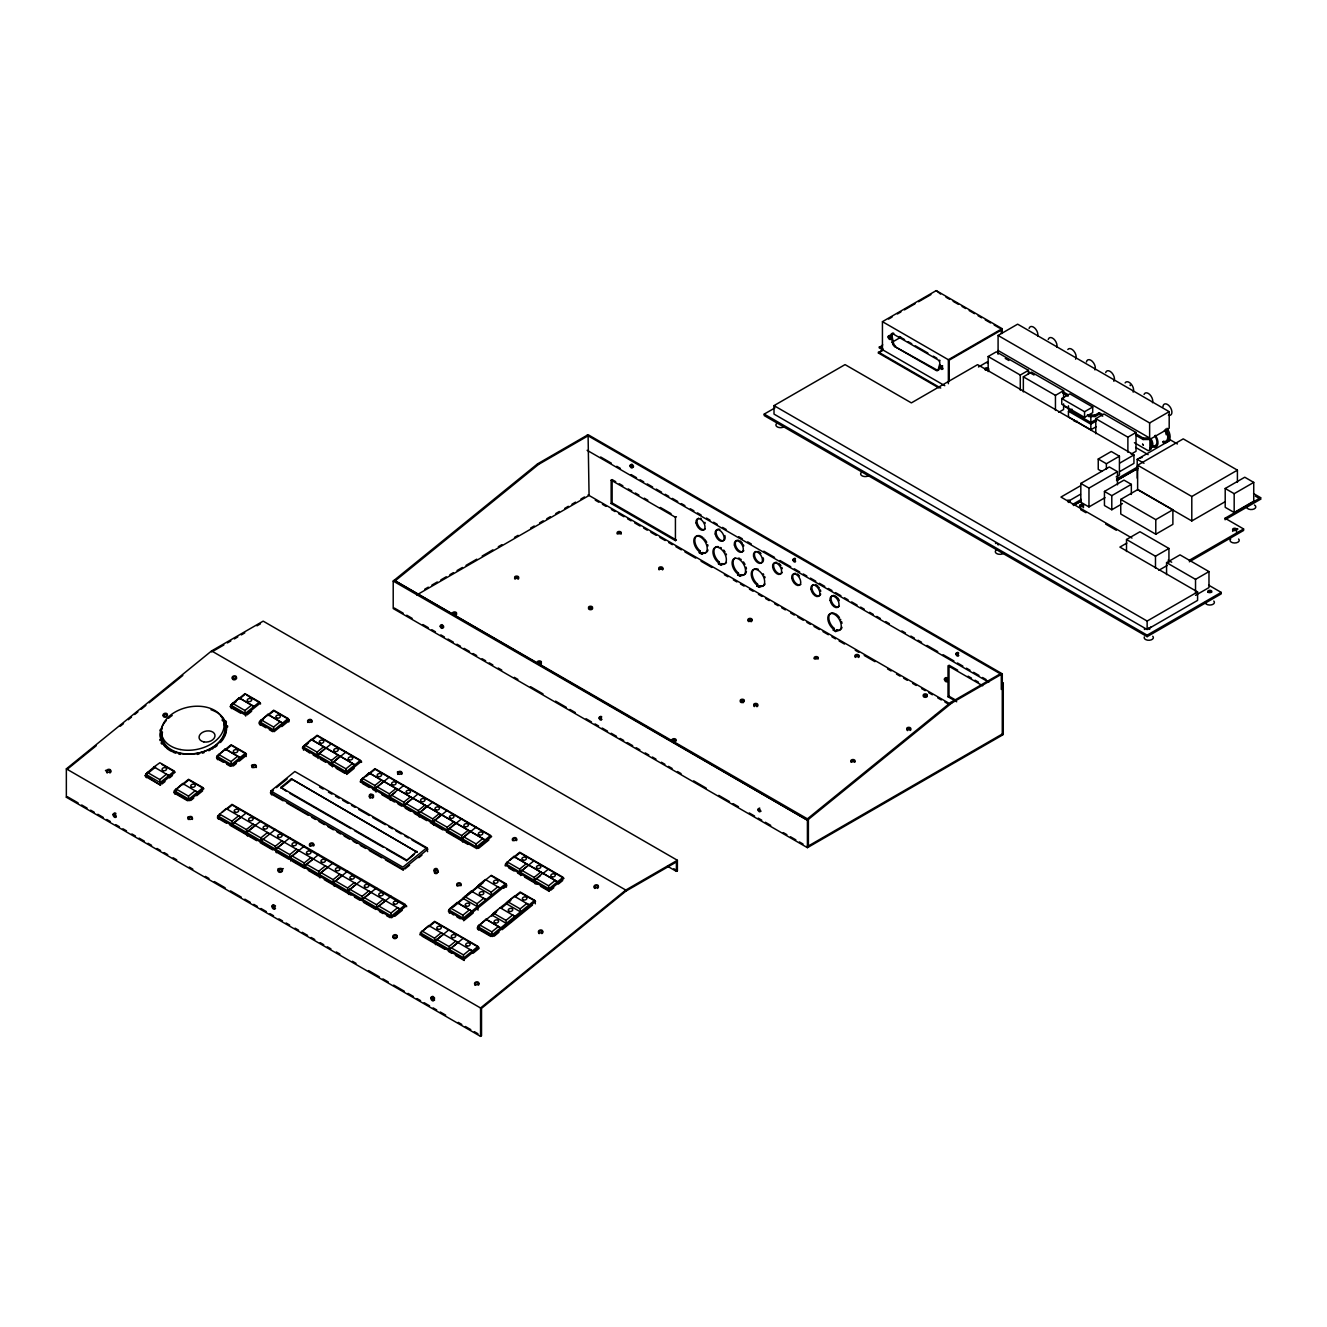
<?xml version="1.0" encoding="UTF-8"?>
<svg xmlns="http://www.w3.org/2000/svg" width="1327" height="1327" viewBox="0 0 1327 1327"><rect width="100%" height="100%" fill="white"/><g stroke="black" fill="none" stroke-linecap="round" stroke-linejoin="round"><path stroke-width="1.5" d="M938.139 369.851L939.765 363.83A2.886 1.659 60 0 0 937.807 359.733L892.988 333.873A2.886 1.659 60 0 0 891.031 335.698L892.656 343.593A2.886 1.659 60 0 0 894.63 346.48L936.182 370.465A2.886 1.659 60 0 0 938.139 369.851L938.952 369.387M939.367 367.878L940.179 364.875M153.998 766.94L159.87 762.743L174.335 771.087L160.169 782.598L159.821 779.596L166.505 774.155L168.778 775.598L153.998 766.94L145.705 774.238L146.385 777.688M239.109 697.836L253.888 706.495L239.109 697.836L230.815 705.135L231.495 708.585M188.849 799.153L174.384 790.792L188.55 779.297L203.014 787.641L188.849 799.153L188.5 796.15L195.185 790.726L197.441 792.169L182.678 783.494L174.384 790.792L175.064 794.259M225.242 748.942L240.005 757.617L225.242 748.942L216.931 756.241L217.611 759.707M267.789 714.39L282.551 723.066L267.789 714.39L259.495 721.689L260.158 725.156M218.474 819.323L217.81 815.873L226.104 808.574L399.941 909.078L397.685 907.635L391.001 913.059L391.332 916.061L405.515 904.55L231.976 804.361L222.107 812.373M232.258 824.216L240.867 817.233L238.611 815.79L231.926 821.214L232.258 824.216L246.44 812.721M318.049 758.563L317.369 755.113L325.679 747.814L311.215 739.471L302.921 746.769L303.584 750.219M260.905 821.065L248.331 830.702L246.722 832.576L247.403 836.027M248.331 830.702L260.838 837.918L261.187 840.92L275.352 829.408M311.215 739.471L354.906 764.833L340.143 756.158L331.833 763.473L332.513 766.923M289.817 837.768L275.651 849.263L275.303 846.261L281.988 840.837L284.26 842.28L275.651 849.263L276.331 852.714M304.281 846.112L290.115 857.624L289.767 854.621L296.452 849.18L298.724 850.624L290.115 857.624L290.779 861.074M360.762 780.16L374.927 768.665L490.625 835.446L476.443 846.958L360.762 780.16L369.055 772.861L383.818 781.52L375.226 788.52L375.889 791.97M304.563 865.967L313.172 858.984L310.916 857.541L304.231 862.965L304.563 865.967L318.745 854.455M333.21 862.815L319.027 874.311L318.696 871.308L325.38 865.884L327.636 867.327L319.027 874.311L319.707 877.761M391.299 794.989L403.79 802.205L404.138 805.207L412.747 798.224L397.984 789.565L389.674 796.863L390.354 800.314M347.657 871.159L333.492 882.671L333.143 879.668L339.845 874.228L342.101 875.671L333.492 882.671L334.172 886.121M362.122 879.502L347.956 891.014L347.608 888.012L354.309 882.588L356.565 884.031L347.956 891.014L348.636 894.464M433.747 825.361L433.066 821.911L441.36 814.612L426.912 806.252L418.602 813.567L419.282 817.017M362.42 899.358L371.029 892.374L368.757 890.931L362.072 896.355L362.42 899.358L376.586 887.863M376.536 904.715L383.221 899.275L385.477 900.718L376.885 907.718L376.536 904.715L364.029 897.483M434.675 820.036L447.182 827.252L447.531 830.254L455.825 822.956L470.289 831.299L461.978 838.614L462.659 842.064M420.427 932.848L428.721 925.549L472.412 950.912L470.156 949.468L463.455 954.893L463.803 957.895L477.985 946.4L434.592 921.353L420.427 932.848L463.803 957.895M457.069 902.542L471.831 911.201L457.069 902.542L448.758 909.841L449.438 913.291M477.405 906.689L477.057 903.687L483.741 898.246L486.014 899.689L471.234 891.031L462.941 898.329L477.405 906.689L478.068 910.14M478.715 884.96L477.106 886.834L491.571 895.178L491.222 892.175L478.715 884.96L485.417 879.519L500.179 888.194L497.924 886.751L491.222 892.175M449.057 929.696L434.891 941.208L434.543 938.206L441.227 932.765L443.483 934.208L434.891 941.208L435.555 944.658M520.665 875.555L520.002 872.104L528.594 865.104L513.831 856.446L505.537 863.744L548.914 888.791L563.079 877.296L519.703 852.249L509.833 860.261M436.5 939.334L449.007 946.549L449.339 949.551L463.521 938.04M485.997 919.229L500.76 927.905L485.997 919.229L477.687 926.545L478.367 929.995M493.478 913.158L491.853 915.033L506.317 923.376L505.985 920.374L493.478 913.158L500.163 907.734L514.926 916.393L512.67 914.95L505.985 920.374M507.644 901.647L506.035 903.521L520.499 911.881L520.151 908.879L507.644 901.647L514.329 896.223L529.091 904.881L526.836 903.438L520.151 908.879M513.831 856.446L557.522 881.808L542.76 873.149L534.449 880.448L535.129 883.898M676.405 871.375L676.405 861.969L625.896 891.13L481.519 1008.354L481.519 1035.823L480.556 1036.387L66.35 797.245L66.35 768.864L211.59 650.927L263.177 621.136L677.384 860.278L677.384 870.811L676.405 871.375L667.448 866.199M67.329 769.212L96.207 745.774M120.259 726.234L123.477 723.63M128.288 719.732L131.489 717.111M134.691 714.507L137.908 711.902M141.11 709.298L145.92 705.4M149.138 702.796L182.827 675.443M151.444 769.577L145.705 774.238L160.169 782.598M237.981 699.312L230.815 705.135L245.279 713.495L259.445 701.983L244.981 693.639L239.424 698.151M145.224 775.432L160.584 785.186L145.423 776.428L145.224 775.432L155.624 767.006M240.635 713.163L230.533 707.324L230.334 706.329L236.289 701.519M239.258 699.097L245.196 694.27M1002.283 683.239L1003.262 682.675L1003.262 734.594L807.413 847.671L393.207 608.546L393.207 581.06L537.584 463.853L588.093 434.692L1002.283 673.817L1002.283 735.158M416.711 594.977L589.072 495.469L588.093 435.82L538.563 464.417L395.164 580.844L807.413 820.202L807.413 847.671M245.279 713.495L244.931 710.492L251.616 705.052M160.385 784.191L175.23 772.132L161.761 764.352M245.694 716.082L245.495 715.087L260.341 703.028L246.872 695.248M162.06 783.975L165.029 781.57M169.491 777.954L172.46 775.532M247.17 714.871L251.632 711.255M187.571 800.762L174.102 792.982L176.873 789.582M182.827 784.755L188.766 779.944L203.91 788.686L189.064 800.745L173.903 792.003M223.4 762.328L216.666 758.43L219.436 755.03M225.374 750.203L231.313 745.392L246.474 754.134L231.611 766.193L216.467 757.452M263.476 719.267L259.014 722.9L274.175 731.641L289.021 719.582L273.876 710.841L267.921 715.651M231.396 764.601L216.931 756.241L231.114 744.746L245.561 753.089L231.396 764.601L231.047 761.598L237.749 756.174M273.959 730.049L259.495 721.689L273.661 710.194L288.125 718.537L273.959 730.049L273.611 727.047L280.296 721.623M190.74 800.529L193.709 798.124M196.678 795.702L202.616 790.892M233.303 765.978L236.272 763.572M239.242 761.151L245.18 756.34M281.788 726.599L289.22 720.578L289.021 719.582M226.419 823.188L217.528 818.062L220.299 814.662M227.73 808.624L232.175 805.008L406.725 906.656M309.689 753.023L302.44 747.964L308.378 743.137M312.84 739.521L315.809 737.115M331.551 743.618L317.369 755.113L317.037 752.11L323.722 746.686M271.653 794.906L270.89 790.975L294.843 771.518L426.83 847.721L427.593 851.652M283.132 800.811L270.575 793.563L273.412 790.096M276.464 787.624L287.113 778.966M286.383 791.34L280.86 787.409L291.393 778.849L417.026 852.116L291.393 778.849M281.009 788.238L291.558 779.679M253.905 826.738L246.722 832.576L246.391 829.574L253.075 824.133L255.331 825.576M339.015 757.634L331.833 763.473L331.485 760.471L338.186 755.03L340.442 756.473L346.015 751.961M260.838 837.918L267.54 832.493L269.796 833.937M346.297 771.816L302.921 746.769L317.087 735.258L360.463 760.305L346.297 771.816L345.949 768.814L352.65 763.39M261.187 840.92L264.056 838.581M354.143 768.383L346.712 774.404L346.513 773.409L361.375 761.35L317.286 735.904M360.397 782.3L363.183 778.899M366.152 776.494L375.06 769.262L491.637 836.557L476.791 848.616L360.198 781.304M389.392 777.008L375.226 788.52L374.877 785.518L381.562 780.077M395.413 792.202L389.674 796.863L389.342 793.861L396.027 788.437L398.282 789.88L403.856 785.352M403.79 802.205L410.491 796.781M404.138 805.207L418.32 793.712M432.768 802.055L418.602 813.567L418.254 810.565L424.955 805.124L426.912 806.252M447.232 810.399L433.066 821.911L432.718 818.908L439.403 813.484M414.007 854.555L406.477 860.676L416.86 851.287M447.182 827.252L453.867 821.828L455.825 822.956M447.531 830.254L461.696 818.759M426.83 847.721L402.877 867.161L270.89 790.975M385.427 859.863L403.375 870.23L403.176 869.235L427.924 849.131L411.934 839.974M404.917 868.969L409.562 865.204M418.834 857.673L421.936 855.152M476.161 827.103L461.978 838.614L461.647 835.612L468.331 830.171M379.738 905.379L391.05 896.206M476.443 846.958L476.111 843.955L482.796 838.531L485.052 839.974L369.055 772.861M406.526 905.661L391.681 917.72L217.329 817.067M394.849 916.31L402.263 910.272M478.466 848.417L488.867 839.974M428.87 926.81L434.808 921.983L478.881 947.428L464.035 959.487L464.218 960.483L455.41 955.39M453.088 907.137L483.492 882.455M505.255 865.934L508.025 862.533M513.964 857.706L519.919 852.879L563.992 878.341L549.129 890.384L549.328 891.379L540.52 886.287M463.223 918.184L448.758 909.841L491.289 875.322L505.736 883.666L463.223 918.184L462.891 915.182L469.576 909.758M534.167 860.593L520.002 872.104L519.653 869.102L526.338 863.661M463.637 920.772L473.241 912.976M503.63 888.31L506.831 885.706M449.007 946.549L455.692 941.125L457.948 942.568M540.189 875.787L534.449 880.448L534.117 877.446L540.802 872.021L543.058 873.465L548.632 868.936M449.339 949.551L456.521 943.729M497.592 910.372L477.687 926.545L492.151 934.888L534.665 900.369L520.201 892.009L500.163 907.734M490.874 936.497L477.405 928.734L480.424 925.135M491.62 916.045L496.414 912.147M501.208 908.249L510.812 900.452M515.606 896.554L520.416 892.656L535.561 901.415L492.367 936.48L477.222 927.739M492.151 934.888L491.803 931.886L498.504 926.462M548.914 888.791L548.565 885.789L555.267 880.365M473.125 953.25L479.08 948.423M494.158 936.182L498.969 932.284M502.17 929.68L532.558 904.997M550.821 890.185L553.79 887.763M558.236 884.147L562.698 880.531M480.556 1036.387L480.556 1007.989L625.797 890.069L677.384 860.278M807.413 818.842L950.796 702.414L1000.326 673.817M1002.283 673.817L951.774 702.995L807.413 820.202L393.207 581.06M213.431 650.993L223.881 644.955M227.365 642.948L230.848 640.941M234.332 638.934L237.815 636.91M241.298 634.903L244.782 632.896M256.974 625.846L260.457 623.839M938.935 387.948L878.374 352.982L882.438 349.698L882.438 321.665L936.215 290.613L1002.134 328.665L1002.134 333.475M888.559 319.077L892.092 317.037M897.384 313.985L900.917 311.945M904.45 309.904L915.033 303.783M918.566 301.743L930.924 294.611M611.15 503.497L612.129 502.933L676.405 540.056L675.426 540.62L611.15 503.497L611.15 480.175L612.129 479.611L615.695 481.668M424.706 589.221L428.306 587.148M431.889 585.074L437.28 581.972M440.863 579.899L446.254 576.781M449.853 574.707L453.436 572.634M457.035 570.56L462.41 567.458M466.009 565.385L476.775 559.165M482.165 556.046L492.931 549.826M498.322 546.724L501.905 544.651M514.478 537.402L518.077 535.328M530.634 528.063L534.234 525.99M539.608 522.888L543.207 520.814M546.79 518.741L550.39 516.667M555.781 513.549L559.364 511.476M564.755 508.374L568.338 506.3M571.937 504.227L575.52 502.153M580.911 499.035L584.494 496.962M66.35 797.245L67.329 796.681L78.094 802.901M892.988 333.873L893.817 333.392A2.886 1.659 60 0 0 891.844 335.217L891.031 335.698M1126.822 543.091L1119.905 547.089L1197.584 591.925L1197.584 600.401L1147.142 629.512L774.006 414.09L774.006 405.614L845.05 364.61L911.367 402.894L977.601 364.643L1133.938 454.912L1133.938 463.388L1120.071 471.384M944.791 385.693L879.187 347.807L882.72 344.838M1208.665 585.157L1221.205 592.406L1221.205 593.899L1147.142 636.661L764.219 415.583L764.219 414.09L774.918 407.92M891.943 342.333L900.784 337.224M892.656 343.593L893.469 343.129L891.844 335.217M878.374 352.982L883.268 350.162M894.63 346.48L936.995 369.984A2.886 1.659 60 0 0 938.753 369.835M611.15 480.175L675.426 517.281L676.405 516.717M1002.134 328.665L948.357 359.717L948.357 383.735M882.438 321.665L949.17 360.181L1002.134 329.61L1001.304 329.146L1001.304 333.177M998.086 354.276L998.086 335.466L1017.643 324.17L1169.187 411.669L1169.187 428.223L1149.63 439.502L1143.111 439.502L1136.094 435.455M988.167 371.577L988.167 356.515L996.328 351.821L1028.425 370.349L1028.425 374.114M978.463 366.982L987.371 361.823L987.371 363.333M707.988 549.942A9.505 5.49 60 0 1 702.895 552.596L701.751 554.155L699.296 552.745L700.109 550.97A9.505 5.49 60 0 1 694.801 539.707A9.505 5.49 60 0 1 701.154 536.241M699.296 552.745L702.713 553.591M701.751 554.155L702.713 552.53M988.167 356.515L1020.281 375.06L1028.425 370.349M1023.349 391.88L1023.349 376.835L1031.494 372.124L1063.607 390.669L1063.607 398.183M726.466 562.482A9.505 5.49 60 0 1 722.037 563.643L720.893 565.219L718.438 563.809L719.251 562.034A9.505 5.49 60 0 1 713.926 551.783A9.505 5.49 60 0 1 718.57 546.658M718.438 563.809L721.871 564.655L721.871 563.577M745.011 574.193A9.505 5.49 60 0 1 741.179 574.691L740.035 576.266L737.596 574.856L738.393 573.082A9.505 5.49 60 0 1 733.35 564.788A9.505 5.49 60 0 1 735.042 558.07M737.596 574.856L741.013 575.702M740.035 576.266L741.013 574.641M1023.349 376.835L1055.446 395.363L1063.607 390.669M1061.749 398.548L1069.894 393.854L1092.702 407.024L1092.702 412.664L1084.557 417.375L1061.749 404.204L1061.749 398.548L1084.557 411.718L1092.702 407.024M765.082 584.046A9.505 5.49 60 0 1 760.338 585.754L759.177 587.33L756.738 585.92L757.535 584.129A9.505 5.49 60 0 1 752.227 573.065A9.505 5.49 60 0 1 758.231 569.233M756.738 585.92L760.155 586.766M1058.714 412.299L1063.607 409.479L1063.607 403.839M759.177 587.33L760.155 585.688M1096.152 426.747L1090.844 429.799L1068.451 416.86L1068.451 411.221L1071.967 409.18M1102.737 416.197L1099.22 414.173L1095.14 416.529L1088.621 416.529L1088.621 415.019L1095.14 415.019L1099.22 412.664L1102.737 414.688M1095.787 433.697L1095.787 418.652L1103.931 413.941L1136.028 432.469L1136.028 451.296L1131.135 454.116M1068.451 405.813L1068.451 409.579L1090.844 422.5L1096.152 419.448M1068.451 411.221L1090.844 424.159L1096.152 421.09M998.086 335.466L1149.63 422.948L1169.187 411.669M1095.787 418.652L1127.884 437.18L1136.028 432.469M1101.792 471.417L1098.242 469.376L1098.242 459.026L1111.28 451.495L1119.424 456.206L1119.424 475.016L1116.173 476.907M1098.242 459.026L1106.386 463.737L1119.424 456.206M1105.009 497.675L1088.969 506.931L1080.825 502.236L1080.825 483.426L1109.339 466.955L1117.483 471.666L1117.483 484.836M1080.493 485.782L1060.953 497.061L1131.981 538.065M1120.071 462.924L1133.938 454.912M842.015 627.323A9.505 5.49 60 0 1 836.922 629.96L835.761 631.536L833.323 630.126L834.119 628.351A9.505 5.49 60 0 1 828.794 617.685A9.505 5.49 60 0 1 834.119 613.174M833.323 630.126L836.74 630.972M835.761 631.536L836.922 629.96M1137.206 478.151L1137.206 459.341L1170.613 440.05L1177.397 443.964M1080.825 483.426L1088.969 488.12L1117.483 471.666M1068.053 501.424L1080.493 494.241M1225.136 501.706L1191.795 520.947L1137.621 489.68L1137.621 465.213L1183.236 438.872L1237.411 470.156L1237.411 482.381M1072.498 504.509L1081.289 499.416M1116.521 479.097L1137.654 466.888M1074.256 504.99L1081.289 500.926M1137.654 468.398L1116.521 480.59L1138.019 468.282A4.611 2.654 0 0 0 1137.637 470.272M1073.493 505.521L1080.659 501.39M1122.46 503.597L1111.794 509.767L1104.446 505.521L1104.446 491.421L1124.002 480.125L1131.334 484.355L1131.334 494.44M1104.446 491.421L1111.794 495.651L1131.334 484.355M1120.751 499.416L1137.853 489.53L1172.886 509.767L1172.886 524.347L1155.784 534.217L1120.751 513.997L1120.751 499.416L1155.784 519.637L1172.886 509.767M1137.621 465.213L1191.795 496.497L1237.411 470.156M1126.507 551.501L1126.507 539.508L1139.959 531.745L1168.938 548.466L1168.938 562.466M1225.203 488.502L1244.759 477.222L1253.733 482.398L1253.733 501.208L1234.176 512.504L1225.203 507.329L1225.203 488.502L1234.176 493.677L1253.733 482.398M1126.507 539.508L1155.485 556.229L1168.938 548.466M1225.053 518.243L1260.65 497.675L1260.65 499.184L1225.053 519.736L1225.053 518.243L1243.598 528.959L1243.598 530.452L1189.34 561.785M1166.566 574.624L1166.566 562.631L1180.018 554.868L1208.98 571.589L1208.98 587.579L1195.527 595.342M1158.836 570.278L1167.246 565.435M982.71 685.76L948.025 665.739L948.025 696.775L949.004 696.211L955.938 700.225M1189.34 560.276L1243.598 528.959M1002.283 688.879L1001.304 689.443L1001.304 674.381L587.115 435.256M1166.566 562.631L1195.527 579.352L1208.98 571.589M774.006 405.614L1147.142 621.053L1197.584 591.925M764.219 414.09L1147.142 635.152L1221.205 592.406M1002.283 734.03L808.392 845.979L807.413 845.415M1136.094 433.946L1143.111 438.01L1149.63 438.01L998.086 350.51M701.751 553.094L701.917 553.16A9.505 5.49 60 0 0 706.097 543.639A9.505 5.49 60 0 0 694.95 537.203A9.505 5.49 60 0 0 699.13 551.534L699.296 551.684M720.893 564.141L721.059 564.207A9.505 5.49 60 0 0 725.239 554.686A9.505 5.49 60 0 0 714.092 548.25A9.505 5.49 60 0 0 718.272 562.598L718.438 562.731M740.035 575.205L740.217 575.255A9.505 5.49 60 0 0 744.381 565.733A9.505 5.49 60 0 0 733.234 559.314A9.505 5.49 60 0 0 737.414 573.646L737.596 573.778M759.177 586.252L759.359 586.318A9.505 5.49 60 0 0 763.523 576.797A9.505 5.49 60 0 0 752.392 570.361A9.505 5.49 60 0 0 756.556 584.709L756.738 584.842M835.761 630.458L835.944 630.524A9.505 5.49 60 0 0 840.107 621.003A9.505 5.49 60 0 0 828.96 614.567A9.505 5.49 60 0 0 833.14 628.915L833.323 629.048M319.591 787.044L323.141 789.084M328.466 792.136L332.015 794.16M335.565 796.2L339.131 798.24M342.681 800.281L348.006 803.333M351.555 805.373L355.105 807.397M358.655 809.437L369.321 815.541M372.87 817.581L385.294 824.714M388.844 826.738L392.41 828.778M395.96 830.818L401.285 833.87M404.835 835.91L408.384 837.934M940.594 294.08L936.215 290.613M945.952 297.182L949.535 299.238M953.101 301.312L958.459 304.397M962.025 306.454L965.608 308.527M969.174 310.584L974.532 313.67M978.099 315.743L981.665 317.8M985.248 319.857L990.606 322.959M994.172 325.015L999.53 328.101M1253.567 493.594L1260.65 497.675M1255.342 496.116L1260.65 499.184M1005.269 358.423L1008.868 360.496M1028.607 371.892L1033.998 375.01M1062.711 391.581L1068.102 394.7M1062.711 393.091L1068.102 396.192M1087.394 414.87L1090.844 416.86L1090.844 422.5M1134.403 442.72L1148.286 450.732L1151.222 449.04L1151.222 439.386L1149.912 440.149L1149.912 449.787M1064.188 406.178L1069.545 409.263M1135.63 447.431L1148.137 454.647M1137.206 459.341L1143.99 463.256M899.192 336.494L904.566 339.596M908.149 341.669L911.732 343.743M915.315 345.816L927.872 353.048M933.246 356.167L936.829 358.224M879.187 346.878L883.268 349.217M878.374 352.053L940.727 388.048M1080.642 509.651L1086 512.736M1105.64 524.082L1116.339 530.269M1168.125 560.16L1171.691 562.217M600.65 456.986L611.399 463.206M616.773 466.308L620.372 468.381M631.121 474.585L636.496 477.687M640.095 479.76L643.678 481.834M647.261 483.907L652.635 487.009M656.235 489.082L661.609 492.184M665.192 494.258L668.775 496.331M672.358 498.388L677.749 501.506M681.332 503.58L684.914 505.637M690.289 508.755L693.888 510.812M697.471 512.885L701.054 514.959M706.428 518.061L710.011 520.134M713.611 522.208L717.194 524.281M722.568 527.383L726.151 529.456M738.708 536.705L742.291 538.762M747.682 541.88L751.264 543.937M763.805 551.186L774.57 557.406M779.944 560.508L790.71 566.712M794.292 568.785L799.667 571.904M803.266 573.961L806.849 576.034M810.432 578.108L815.806 581.209M819.389 583.283L824.78 586.385M828.363 588.458L831.946 590.532M835.529 592.605L840.92 595.707M844.503 597.78L848.086 599.854M851.669 601.911L857.043 605.029M860.642 607.086L864.225 609.159M869.6 612.278L873.183 614.335M876.782 616.408L880.365 618.482M885.739 621.583L889.322 623.657M901.879 630.906L905.462 632.979M910.836 636.081L914.436 638.154M918.019 640.228L921.601 642.285M926.976 645.403L937.741 651.607M943.115 654.709L953.881 660.929M957.464 663.002L962.838 666.104M966.421 668.178L970.02 670.235M973.603 672.308L978.978 675.41M982.561 677.483L986.143 679.557M587.115 450.301L988.764 682.194M957.679 670.168L949.004 665.175L949.004 696.211M968.08 676.173L971.546 678.18M975.013 680.187L978.48 682.178M619.261 483.725L622.844 485.798M628.202 488.883L631.768 490.957M635.334 493.014L638.901 495.071M644.258 498.172L647.841 500.229M660.332 507.445L671.047 513.632M948.025 696.775L956.701 701.784M537.584 463.853L538.563 464.417M950.796 702.414L951.774 702.995M588.093 494.905L950.298 704.007M595.259 500.163L598.842 502.236M602.441 504.31L606.024 506.383M611.399 509.485L614.982 511.558M618.564 513.632L623.955 516.734M627.538 518.807L631.121 520.864M634.704 522.938L640.095 526.039M643.678 528.113L647.261 530.186M650.844 532.26L656.235 535.362M659.818 537.435L665.192 540.537M668.775 542.61L672.358 544.684M675.957 546.757L681.332 549.859M684.914 551.932L695.68 558.136M701.054 561.238L711.819 567.458M724.36 574.707L727.942 576.781M733.333 579.882L736.916 581.956M740.499 584.013L744.082 586.086M749.473 589.188L753.056 591.261M758.43 594.363L762.013 596.437M765.596 598.51L769.196 600.584M774.57 603.685L778.153 605.759M781.736 607.832L785.335 609.906M790.71 613.008L794.292 615.081M797.875 617.138L803.266 620.256M806.849 622.33L810.432 624.387M814.015 626.46L819.389 629.562M822.989 631.635L828.363 634.737M831.946 636.811L835.529 638.884M839.112 640.958L844.503 644.059M855.251 650.28L858.851 652.337M864.225 655.455L874.974 661.659M887.531 668.908L891.114 670.981M896.505 674.083L900.088 676.156M903.67 678.23L907.253 680.287M912.628 683.405L916.227 685.478M921.601 688.58L925.184 690.654M928.767 692.711L932.367 694.784M937.741 697.886L941.324 699.959M944.907 702.033L948.49 704.106M394.185 580.281L808.392 819.406L808.392 847.107M394.185 607.965L403.159 613.157M406.742 615.214L412.116 618.332M422.882 624.536L428.256 627.638M431.839 629.711L435.422 631.785M440.813 634.887L444.396 636.96M447.979 639.033L453.353 642.135M456.952 644.209L460.535 646.282M464.118 648.339L469.493 651.457M473.092 653.531L476.675 655.588M482.049 658.706L485.632 660.763M489.215 662.837L492.815 664.91M498.189 668.012L501.772 670.085M514.329 677.334L517.912 679.407M530.468 686.656L543.008 693.888M555.565 701.137L566.33 707.357M569.913 709.431L575.288 712.533M586.053 718.736L591.427 721.855M595.01 723.912L598.593 725.985M602.193 728.059L607.567 731.16M611.15 733.234L616.524 736.336M620.124 738.409L623.707 740.483M627.289 742.556L632.664 745.658M636.247 747.731L639.846 749.805M645.221 752.907L648.803 754.98M652.386 757.037L655.969 759.11M661.36 762.229L664.943 764.286M668.526 766.359L672.109 768.433M677.5 771.534L681.083 773.608M693.639 780.857L706.18 788.105M718.736 795.354L729.485 801.558M733.085 803.631L738.459 806.733M749.224 812.953L754.599 816.055M758.181 818.129L761.764 820.186M765.347 822.259L770.738 825.361M783.278 832.61L786.878 834.683M790.461 836.756L795.835 839.858M799.418 841.932L803.001 844.005M673.801 868.737L677.384 870.811M325.679 747.814L338.186 755.03M383.52 781.205L396.027 788.437M412.448 797.909L424.955 805.124M441.36 814.612L453.867 821.828M470.289 831.299L482.796 838.531M528.295 864.789L540.802 872.021M232.424 703.277L244.931 710.492M261.104 719.831L273.611 727.047M304.53 744.895L317.037 752.11M318.994 753.238L331.485 760.471M333.442 761.598L345.949 768.814M362.371 778.285L374.877 785.518M376.835 786.646L389.342 793.861M405.747 803.333L418.254 810.565M420.211 811.693L432.718 818.908M449.14 828.396L461.647 835.612M463.604 836.74L476.111 843.955M507.146 861.886L519.653 869.102M521.611 870.23L534.117 877.446M536.058 878.574L548.565 885.789M230.334 706.329L245.495 715.087M302.44 747.964L346.513 773.409M505.056 864.939L549.129 890.384M259.213 723.878L265.947 727.777M269.315 729.717L272.682 731.658M313.222 755.063L316.738 757.103M320.271 759.144L325.563 762.196M329.079 764.219L332.613 766.26M336.129 768.3L344.954 773.392M362.188 783.345L369.37 787.492M372.953 789.548L376.536 791.622M381.927 794.74L394.484 801.989M398.067 804.046L401.65 806.119M405.233 808.193L410.624 811.295M414.206 813.368L426.763 820.617M430.346 822.69L442.903 829.939M446.486 832.012L468.016 844.436M508.788 867.974L514.063 871.026M517.596 873.066L521.129 875.09M524.646 877.13L536.987 884.263M491.488 875.969L506.649 884.711L463.455 919.777L448.294 911.035L453.535 914.95M280.86 787.409L406.311 859.846M289.983 793.413L350.909 828.595M354.508 830.652L383.171 847.223M386.771 849.28L406.477 860.676M218.54 754.383L231.047 761.598M464.55 896.455L477.057 903.687M226.768 764.269L230.135 766.21M270.376 792.567L403.176 869.235M286.715 802.885L308.262 815.309M311.845 817.382L315.428 819.456M319.027 821.529L324.402 824.631M328.001 826.704L333.376 829.823M336.975 831.896L340.558 833.97M344.141 836.043L349.532 839.145M353.115 841.218L356.714 843.292M360.297 845.365L365.688 848.467M369.271 850.541L381.828 857.789M450.384 907.967L462.891 915.182M479.296 924.67L491.803 931.886M456.903 916.891L460.27 918.831M147.314 772.38L159.821 779.596M175.993 788.935L188.5 796.15M219.419 813.998L231.926 821.214M233.884 822.342L246.391 829.574M262.796 839.046L275.303 846.261M277.26 847.389L289.767 854.621M291.724 855.749L304.231 862.965M306.189 864.093L318.696 871.308M320.636 872.436L333.143 879.668M335.101 880.796L347.608 888.012M349.565 889.14L362.072 896.355M378.494 905.843L391.001 913.059M422.036 930.99L434.543 938.206M450.964 947.677L463.455 954.893M217.81 815.873L391.332 916.061M464.035 959.487L419.946 934.042L420.145 935.037M229.986 825.245L256.675 840.654M260.225 842.711L272.682 849.894M276.232 851.951L288.689 859.15M292.255 861.206L304.696 868.389M308.262 870.446L320.719 877.628M324.269 879.685L350.958 895.095M354.508 897.152L359.849 900.237M363.416 902.277L375.856 909.476M379.422 911.533L382.989 913.59M386.539 915.63L390.105 917.687M421.903 936.066L444.827 949.286M448.36 951.326L451.877 953.367M66.35 768.864L480.556 1007.989M81.677 804.975L87.051 808.077M90.634 810.15L94.217 812.207M97.816 814.28L103.191 817.382M106.774 819.456L110.357 821.529M115.748 824.631L119.33 826.704M122.913 828.778L126.496 830.851M131.871 833.953L135.47 836.027M139.053 838.1L144.427 841.202M148.01 843.275L151.61 845.332M156.984 848.451L160.567 850.524M164.15 852.581L167.733 854.654M173.124 857.756L176.707 859.83M189.263 867.078L192.846 869.152M205.386 876.401L208.986 878.474M214.36 881.576L225.126 887.78M230.5 890.898L241.249 897.102M244.848 899.175L250.222 902.277M253.805 904.351L257.388 906.424M260.971 908.481L266.362 911.599M269.945 913.673L273.528 915.73M278.902 918.848L282.502 920.905M286.085 922.978L289.668 925.052M295.042 928.154L298.641 930.227M302.224 932.3L307.599 935.402M311.181 937.476L314.764 939.549M320.155 942.651L323.738 944.724M327.321 946.798L330.904 948.855M336.295 951.973L339.878 954.03M352.418 961.279L356.018 963.352M368.558 970.601L379.323 976.821M382.906 978.878L388.28 981.997M393.671 985.098L404.42 991.302M408.003 993.376L413.394 996.477M416.977 998.551L420.559 1000.624M424.142 1002.698L429.533 1005.8M433.116 1007.873L436.699 1009.947M440.282 1012.003L445.673 1015.122M458.213 1022.371L461.796 1024.427M465.395 1026.501L470.77 1029.603M474.353 1031.676L477.936 1033.75M534.665 900.369L535.345 903.82M505.736 883.666L506.416 887.116M361.375 761.35L361.558 762.345M288.125 718.537L288.805 721.988M260.341 703.028L260.54 704.023M245.561 753.089L246.241 756.539M625.896 891.13L625.797 890.069L211.59 650.927L211.69 652.005M1234.176 493.677L1234.176 512.504M1195.527 579.352L1195.527 593.351M1191.795 496.497L1191.795 520.947M1155.784 519.637L1155.784 534.217M1155.485 556.229L1155.485 568.221M1149.63 422.948L1149.63 439.502M1147.142 621.053L1147.142 629.512M1147.142 635.152L1147.142 636.661M1143.111 438.01L1143.111 439.502M1127.884 437.18L1127.884 452.225M1111.794 495.651L1111.794 509.767M1106.386 463.737L1106.386 469.376M1099.22 412.664L1099.22 414.173M1095.14 415.019L1095.14 416.529M1090.844 424.159L1090.844 429.799M1088.969 488.12L1088.969 506.931M1084.557 411.718L1084.557 417.375M1055.446 395.363L1055.446 410.425M1020.281 375.06L1020.281 390.105M949.17 360.181L949.17 381.463M834.301 628.484L834.301 629.562M757.717 584.278L757.717 585.356M738.575 573.214L738.575 574.292M719.416 562.167L719.416 563.245M700.274 551.12L700.274 552.181M675.426 517.281L675.426 540.62M612.129 479.611L612.129 502.933M223.716 722.999A31.682 21.564 -11.1 0 1 195.451 753.52A31.682 21.564 -11.1 0 1 162.458 731.99M222.024 719.964A31.682 21.564 -11.1 0 1 222.654 720.943M227.481 725.736A34.568 23.538 -11.1 0 1 227.647 726.964M161.662 743.999A34.568 23.538 -11.1 0 1 161.048 742.888M160.086 740.599A34.568 23.538 -11.1 0 1 159.754 739.421M159.953 730.729A34.568 23.538 -11.1 0 1 160.351 729.485M225.922 721.059A34.568 23.538 -11.1 0 1 226.453 722.187M942.867 368.923A2.024 1.161 60 0 1 941.125 367.778A2.024 1.161 60 0 1 940.81 365.622M942.369 365.655A2.024 1.161 60 0 1 942.717 366.003M939.632 360.164A2.886 1.659 60 0 1 940.063 360.778M895.443 345.999A2.886 1.659 60 0 1 893.469 343.129M1232.8 531.397A2.024 1.161 0 0 1 1234.591 529.755A2.024 1.161 0 0 1 1236.532 531.347M1083.529 507.428A2.024 1.161 0 0 1 1083.28 507.71M1079.813 507.511A2.024 1.161 0 0 1 1080.792 505.969A2.024 1.161 0 0 1 1083.479 506.549M1238.638 539.011A4.611 2.654 0 0 1 1234.641 542.992A4.611 2.654 0 0 1 1230.66 539.011M1254.446 505.006A4.611 2.654 0 0 1 1252.373 509.468A4.611 2.654 0 0 1 1246.733 506.201M1239.103 531.613A4.611 2.654 0 0 1 1238.638 532.26M1237.909 532.807A4.611 2.654 0 0 1 1235.835 533.504M1236.946 528.627A4.611 2.654 0 0 1 1237.909 529.042M1081.638 504.376A4.611 2.654 0 0 1 1082.832 504.459M907.054 728.987A2.024 1.161 0 0 1 910.04 728.705A2.024 1.161 0 0 1 910.14 730.464M907.685 730.596A2.024 1.161 0 0 1 906.988 730.165M851.088 762.279A2.024 1.161 0 0 1 852.946 760.67A2.024 1.161 0 0 1 854.82 762.262M754.416 706.594A2.024 1.161 0 0 1 754.366 704.869A2.024 1.161 0 0 1 757.335 704.985A2.024 1.161 0 0 1 756.871 706.694M855.202 656.268A2.024 1.161 0 0 1 858.105 655.77A2.024 1.161 0 0 1 858.586 657.495M855.384 657.429A2.024 1.161 0 0 1 855.135 657.147M926.976 696.824A2.024 1.161 0 0 1 923.774 696.924A2.024 1.161 0 0 1 924.421 695.116A2.024 1.161 0 0 1 927.274 695.945M672.059 741.163A2.024 1.161 0 0 1 673.917 739.786A2.024 1.161 0 0 1 676.057 741.03M743.618 702.414A2.024 1.161 0 0 1 742.672 702.68M741.644 702.63A2.024 1.161 0 0 1 741.013 700.639A2.024 1.161 0 0 1 744.298 701.319M814.197 658.789A2.024 1.161 0 0 1 816.354 657.711A2.024 1.161 0 0 1 818.228 658.955M751.745 621.301A2.024 1.161 0 0 1 750.966 621.716M748.959 621.65A2.024 1.161 0 0 1 748.909 619.709A2.024 1.161 0 0 1 752.027 620.439M662.837 569.333A2.024 1.161 0 0 1 662.422 569.88M659.237 569.864A2.024 1.161 0 0 1 658.839 569.3M658.856 569.001A2.024 1.161 0 0 1 660.863 568.006A2.024 1.161 0 0 1 662.853 569.034M592.522 608.711A2.024 1.161 0 0 1 589.42 609.508A2.024 1.161 0 0 1 589.47 607.55A2.024 1.161 0 0 1 592.539 608.396M453.137 615.064A2.024 1.161 0 0 1 453.121 613.406A2.024 1.161 0 0 1 455.974 613.406A2.024 1.161 0 0 1 455.99 615.048M538.215 664.147A2.024 1.161 0 0 1 537.817 662.455A2.024 1.161 0 0 1 540.786 662.372A2.024 1.161 0 0 1 540.67 664.081M515.175 579.186A2.024 1.161 0 0 1 515.258 577.544A2.024 1.161 0 0 1 518.111 577.593A2.024 1.161 0 0 1 518.011 579.236M617.237 533.968A2.024 1.161 0 0 1 619.344 532.591A2.024 1.161 0 0 1 621.119 534.117M934.988 715.8A2.024 1.161 0 0 1 936.364 714.954M763.158 573.762A9.505 5.49 60 0 1 763.688 574.608M764.568 576.382A9.505 5.49 60 0 1 765.082 577.743M782.3 572.401A6.403 3.699 60 0 1 774.719 569.631A6.403 3.699 60 0 1 776.909 562.366M778.783 563.345A6.403 3.699 60 0 1 779.695 564.141M780.127 564.622A6.403 3.699 60 0 1 780.923 565.667M781.868 567.425A6.403 3.699 60 0 1 782.3 568.653M738.741 558.02A9.505 5.49 60 0 1 739.786 558.534M740.848 559.248A9.505 5.49 60 0 1 741.179 559.513M743.452 561.902A9.505 5.49 60 0 1 743.734 562.3M744.281 563.129A9.505 5.49 60 0 1 745.011 564.423M746.073 567.143A9.505 5.49 60 0 1 746.421 568.918M746.421 571.34A9.505 5.49 60 0 1 745.227 573.994M800.878 584.328A6.403 3.699 60 0 1 793.646 580.247A6.403 3.699 60 0 1 795.603 573.33M797.228 573.911A6.403 3.699 60 0 1 798.174 574.574M798.854 575.205A6.403 3.699 60 0 1 799.484 575.918M820.733 594.065A6.403 3.699 60 0 1 814.015 593.285A6.403 3.699 60 0 1 813.351 584.56M815.425 584.543A6.403 3.699 60 0 1 816.851 585.273M817.548 585.821A6.403 3.699 60 0 1 817.996 586.252M818.842 587.231A6.403 3.699 60 0 1 819.406 588.06M820.285 589.835A6.403 3.699 60 0 1 820.733 591.361M835.512 613.804A9.505 5.49 60 0 1 836.574 614.501M837.254 615.081A9.505 5.49 60 0 1 837.934 615.711M838.564 616.408A9.505 5.49 60 0 1 839.477 617.569M840.505 619.261A9.505 5.49 60 0 1 840.737 619.692M841.5 621.5A9.505 5.49 60 0 1 842.015 623.308M720.644 547.487A9.505 5.49 60 0 1 721.341 547.935M723.696 550.091A9.505 5.49 60 0 1 724.011 550.456M724.592 551.252A9.505 5.49 60 0 1 725.139 552.082M726.085 553.823A9.505 5.49 60 0 1 726.466 554.719M702.199 536.871A9.505 5.49 60 0 1 702.547 537.136M703.575 538.016A9.505 5.49 60 0 1 703.907 538.331M704.853 539.409A9.505 5.49 60 0 1 705.151 539.79M705.732 540.603A9.505 5.49 60 0 1 706.727 542.328M707.639 544.584A9.505 5.49 60 0 1 707.988 545.928M839.311 606.273A6.403 3.699 60 0 1 831.598 601.595A6.403 3.699 60 0 1 835.28 595.889M836.226 596.503A6.403 3.699 60 0 1 836.69 596.885M837.569 597.78A6.403 3.699 60 0 1 837.984 598.295M838.548 599.107A6.403 3.699 60 0 1 839.311 600.6M762.295 562.466A6.403 3.699 60 0 1 755.743 558.883A6.403 3.699 60 0 1 755.909 551.402M757.999 551.385A6.403 3.699 60 0 1 759.641 552.281M760.106 552.662A6.403 3.699 60 0 1 760.985 553.558M763.241 557.904A6.403 3.699 60 0 1 762.726 562.067M743.817 550.672A6.403 3.699 60 0 1 736.352 547.387A6.403 3.699 60 0 1 738.393 540.205M739.786 540.752A6.403 3.699 60 0 1 742.44 543.29M743.302 544.717A6.403 3.699 60 0 1 743.817 545.928M724.857 535.494A6.403 3.699 60 0 1 721.971 540.686A6.403 3.699 60 0 1 716.232 533.554A6.403 3.699 60 0 1 719.931 529.357M705.284 528.909A6.403 3.699 60 0 1 698.466 526.006A6.403 3.699 60 0 1 698.649 518.177M700.556 518.227A6.403 3.699 60 0 1 701.253 518.525M704.853 522.324A6.403 3.699 60 0 1 705.284 523.22M947.777 678.727A2.024 1.161 60 0 1 947.66 681.265A2.024 1.161 60 0 1 945.504 679.225A2.024 1.161 60 0 1 946.732 677.732M958.741 655.555A1.725 0.995 60 0 1 956.916 653.266A1.725 0.995 60 0 1 958.741 653.1M632.962 465.097A1.725 0.995 60 0 1 632.946 467.386A1.725 0.995 60 0 1 631.071 465.545A1.725 0.995 60 0 1 632.315 464.45M795.503 561.454A1.725 0.995 60 0 1 793.961 559.198A1.725 0.995 60 0 1 795.503 558.717M443.235 625.647A1.725 0.995 60 0 1 443.036 627.804A1.725 0.995 60 0 1 441.227 625.83A1.725 0.995 60 0 1 442.555 624.901M761.018 811.162A1.725 0.995 60 0 1 759.127 809.852A1.725 0.995 60 0 1 759.724 808.093M601.778 719.516A1.725 0.995 60 0 1 600.069 717.243A1.725 0.995 60 0 1 601.778 716.945M1165.72 429.052A10.367 5.988 60 0 1 1168.573 439.32A10.367 5.988 60 0 1 1162.933 442.588M1167.097 428.256A10.367 5.988 60 0 1 1167.097 441.957M1165.139 429.633A8.99 5.192 60 0 1 1167.677 438.192A8.99 5.192 60 0 1 1163.364 441.526M1155.353 435.289A8.99 5.192 60 0 1 1157.675 444.827A8.99 5.192 60 0 1 1151.62 446.403M1154.739 435.92A7.481 4.329 60 0 1 1156.812 443.318A7.481 4.329 60 0 1 1152.732 445.673M1163.829 441.31A8.062 4.661 60 0 1 1162.867 441.576M1164.393 430.495A6.618 3.832 60 0 1 1165.123 431.673M1165.703 432.917A6.618 3.832 60 0 1 1166.234 434.792M1151.09 438.922A7.481 4.329 60 0 1 1149.713 448.244M278.006 868.903A3.948 2.687 -11.1 0 1 278.72 868.555M282.933 868.555A3.948 2.687 -11.1 0 1 283.364 868.803M187.754 817.2A3.948 2.687 -11.1 0 1 188.401 816.785M397.37 771.966A3.948 2.687 -11.1 0 1 397.868 771.667M251.466 765.43A3.948 2.687 -11.1 0 1 252.097 765.015M105.463 770.672A3.948 2.687 -11.1 0 1 105.828 770.29M369.52 794.691A3.948 2.687 -11.1 0 1 370.863 794.21M597.896 888.145A2.156 1.476 -11.1 0 1 597.465 888.427M594.878 888.476A2.156 1.476 -11.1 0 1 595.524 885.988A2.156 1.476 -11.1 0 1 598.51 887.033M475 985.248A2.156 1.476 -11.1 0 1 475.597 983.224A2.156 1.476 -11.1 0 1 478.466 983.174A2.156 1.476 -11.1 0 1 478.383 985.181M539.226 933.661A2.156 1.476 -11.1 0 1 539.326 931.454A2.156 1.476 -11.1 0 1 542.461 931.405A2.156 1.476 -11.1 0 1 541.814 933.611M188.334 819.539A2.156 1.476 -11.1 0 1 190.657 817.415A2.156 1.476 -11.1 0 1 192.266 819.456M307.864 722.485A2.156 1.476 -11.1 0 1 310.17 720.379A2.156 1.476 -11.1 0 1 311.779 722.419M252.213 767.653A2.156 1.476 -11.1 0 1 254.519 765.546A2.156 1.476 -11.1 0 1 256.128 767.587M281.871 871.739A2.156 1.476 -11.1 0 1 278.405 871.69A2.156 1.476 -11.1 0 1 280.13 869.401A2.156 1.476 -11.1 0 1 282.419 871.01M397.801 774.421A2.156 1.476 -11.1 0 1 400.124 772.314A2.156 1.476 -11.1 0 1 401.716 774.354M392.991 937.36A2.156 1.476 -11.1 0 1 395.662 935.635A2.156 1.476 -11.1 0 1 396.989 937.658M396.226 938.289A2.156 1.476 -11.1 0 1 393.29 938.073M456.952 885.872A2.156 1.476 -11.1 0 1 459.258 883.765A2.156 1.476 -11.1 0 1 460.867 885.806M218.789 713.71A33.407 22.741 -11.1 0 1 216.517 744.945A33.407 22.741 -11.1 0 1 171.846 750.684A33.407 22.741 -11.1 0 1 166.339 720.445M168.496 718.338A33.407 22.741 -11.1 0 1 172.211 715.452M211.026 709.763A33.407 22.741 -11.1 0 1 217.661 712.914M221.045 716.414A33.407 22.741 -11.1 0 1 226.419 730.746M226.22 731.957A33.407 22.741 -11.1 0 1 225.524 734.395M225.059 735.589A33.407 22.741 -11.1 0 1 224.495 736.784M223.848 737.978A33.407 22.741 -11.1 0 1 220.448 742.506M217.114 745.608A33.407 22.741 -11.1 0 1 214.576 747.499M213.199 748.395A33.407 22.741 -11.1 0 1 211.789 749.224M210.313 750.02A33.407 22.741 -11.1 0 1 208.803 750.75M204.026 752.658A33.407 22.741 -11.1 0 1 202.368 753.189M199 754.051A33.407 22.741 -11.1 0 1 197.275 754.399M180.339 754.416A33.407 22.741 -11.1 0 1 178.78 754.068M175.761 753.205A33.407 22.741 -11.1 0 1 172.941 752.094M171.598 751.464A33.407 22.741 -11.1 0 1 166.92 748.411M165.925 747.532A33.407 22.741 -11.1 0 1 164.166 745.641M163.403 744.629A33.407 22.741 -11.1 0 1 161.927 728.357M438.258 871.59A2.073 1.41 -11.1 0 1 438.258 872.32M437.28 873.282A2.073 1.41 -11.1 0 1 434.476 873.017M435.571 869.815A2.073 1.41 -11.1 0 1 438.126 871.076A2.073 1.41 -11.1 0 1 435.19 872.519A2.073 1.41 -11.1 0 1 434.642 870.28M512.57 840.621A2.156 1.476 -11.1 0 1 514.959 838.581A2.156 1.476 -11.1 0 1 516.518 840.621M110.838 771.949A2.156 1.476 -11.1 0 1 109.842 772.961M107.271 773.011A2.156 1.476 -11.1 0 1 107.669 770.622A2.156 1.476 -11.1 0 1 110.821 771.186M232.407 678.943A2.156 1.476 -11.1 0 1 234.73 676.82A2.156 1.476 -11.1 0 1 236.339 678.86M235.559 679.49A2.156 1.476 -11.1 0 1 232.971 679.54M166.472 716.895A2.156 1.476 -11.1 0 1 163.321 716.348A2.156 1.476 -11.1 0 1 165.361 714.241A2.156 1.476 -11.1 0 1 167.451 715.883M313.835 845.382A2.156 1.476 -11.1 0 1 313.52 845.979M309.655 845.979A2.156 1.476 -11.1 0 1 311.314 843.955A2.156 1.476 -11.1 0 1 313.835 844.984M373.55 797.063A2.156 1.476 -11.1 0 1 372.091 798.19M370.366 798.19A2.156 1.476 -11.1 0 1 369.57 797.643M369.387 796.897A2.156 1.476 -11.1 0 1 373.55 796.134M115.947 816.868A2.156 1.244 60 0 1 114.039 814.048A2.156 1.244 60 0 1 115.947 813.468M434.626 1000.027A2.156 1.244 60 0 1 431.972 998.501A2.156 1.244 60 0 1 433.299 996.61M434.062 997.29A2.156 1.244 60 0 1 434.626 998.269M275.502 908.531A2.156 1.244 60 0 1 273.097 906.772A2.156 1.244 60 0 1 274.025 904.732M275.187 905.578A2.156 1.244 60 0 1 275.502 906.026M1144.056 394.434A6.336 3.666 60 0 1 1149.746 394.517A6.336 3.666 60 0 1 1152.516 402.711M1162.95 406.808A6.336 3.666 60 0 1 1167.246 404.337A6.336 3.666 60 0 1 1171.874 411.519A6.336 3.666 60 0 1 1168.39 415.235M1125.114 382.906A6.336 3.666 60 0 1 1131.118 384.001A6.336 3.666 60 0 1 1133.158 392.112M1105.673 372.605A6.336 3.666 60 0 1 1111.711 372.671A6.336 3.666 60 0 1 1113.867 381.297M1086.431 361.989A6.336 3.666 60 0 1 1092.171 361.226A6.336 3.666 60 0 1 1094.924 369.918M1067.82 349.515A6.336 3.666 60 0 1 1073.941 351.157A6.336 3.666 60 0 1 1075.583 359.169M1048.23 339.463A6.336 3.666 60 0 1 1053.721 338.966A6.336 3.666 60 0 1 1056.889 347.127M1029.088 328.399A6.336 3.666 60 0 1 1034.579 327.918A6.336 3.666 60 0 1 1037.747 336.079M1129.957 385.079A3.749 2.156 60 0 1 1130.471 385.626M985.298 369.652A2.024 1.161 0 0 1 987.736 369.47A2.024 1.161 0 0 1 988.665 370.78M1149.779 629.197A2.024 1.161 0 0 1 1149.298 629.313M1208.051 592.373A2.024 1.161 0 0 1 1211.551 592.373M1067.688 501.722A2.024 1.161 0 0 1 1069.944 502.253M1077.358 421.306A2.024 1.161 0 0 1 1076.943 421.488M1076.462 421.604A2.024 1.161 0 0 1 1075.417 421.604M1074.505 421.306A2.024 1.161 0 0 1 1073.991 420.178M984.982 369.553A2.024 1.161 0 0 1 986.542 367.811A2.024 1.161 0 0 1 988.615 369.37A2.024 1.161 0 0 1 985.298 369.802M1150.725 626.991A2.024 1.161 0 0 1 1148.767 627.853M1067.688 500.213A2.024 1.161 0 0 1 1070.159 501.042A2.024 1.161 0 0 1 1068.733 502.469M1140.142 458.379A2.024 1.161 0 0 1 1142.099 457.516M783.776 426.879A4.611 2.654 0 0 1 777.257 426.879A4.611 2.654 0 0 1 777.257 423.114M868.505 475.796A4.611 2.654 0 0 1 861.986 475.796A4.611 2.654 0 0 1 861.986 472.03M1003.909 552.994A4.611 2.654 0 0 1 997.622 553.973A4.611 2.654 0 0 1 995.93 550.34M998.733 544.833A4.611 2.654 0 0 1 997.622 544.568M995.93 543.589A4.611 2.654 0 0 1 995.466 542.942M1213.79 601.048A4.611 2.654 0 0 1 1210.987 604.946A4.611 2.654 0 0 1 1205.181 602.375M1152.765 636.28A4.611 2.654 0 0 1 1149.364 640.244A4.611 2.654 0 0 1 1144.322 636.91M1144.786 629.529A4.611 2.654 0 0 1 1144.322 628.882M1142.58 444.23L1143.327 444.993L1142.58 444.23M203.844 741.893A8.062 5.49 -11.1 0 0 214.957 735.025A8.062 5.49 -11.1 0 0 202.268 732.521A8.062 5.49 -11.1 0 0 203.844 741.893M180.29 749.523A31.682 21.564 -11.1 0 0 223.931 722.535A31.682 21.564 -11.1 0 0 174.069 712.682A31.682 21.564 -11.1 0 0 180.29 749.523M939.848 366.833A2.024 1.161 60 0 0 942.054 369.404A2.024 1.161 60 0 0 941.905 366.468A2.024 1.161 60 0 0 939.848 366.833M888.111 336.975A2.024 1.161 60 0 0 890.317 339.53A2.024 1.161 60 0 0 890.168 336.594A2.024 1.161 60 0 0 888.111 336.975M888.924 336.494A2.024 1.161 60 0 0 891.13 339.065A2.024 1.161 60 0 0 890.998 336.129A2.024 1.161 60 0 0 888.924 336.494M1233.463 530.369A2.024 1.161 0 0 0 1236.648 529.539A2.024 1.161 0 0 0 1233.811 528.362A2.024 1.161 0 0 0 1233.463 530.369M1080.477 506.483A2.024 1.161 0 0 0 1083.645 505.637A2.024 1.161 0 0 0 1080.792 504.476A2.024 1.161 0 0 0 1080.477 506.483M907.685 729.468A2.024 1.161 0 0 0 910.77 728.523A2.024 1.161 0 0 0 907.817 727.461A2.024 1.161 0 0 0 907.685 729.468M851.735 761.632A2.024 1.161 0 0 0 854.953 760.852A2.024 1.161 0 0 0 852.166 759.625A2.024 1.161 0 0 0 851.735 761.632M754.416 705.466A2.024 1.161 0 0 0 757.734 704.819A2.024 1.161 0 0 0 755.113 703.476A2.024 1.161 0 0 0 754.416 705.466M855.733 656.517A2.024 1.161 0 0 0 859.017 655.82A2.024 1.161 0 0 0 856.33 654.526A2.024 1.161 0 0 0 855.733 656.517M924.173 695.995A2.024 1.161 0 0 0 927.308 695.116A2.024 1.161 0 0 0 924.421 693.988A2.024 1.161 0 0 0 924.173 695.995M672.922 740.781A2.024 1.161 0 0 0 676.057 739.902A2.024 1.161 0 0 0 673.154 738.774A2.024 1.161 0 0 0 672.922 740.781M741.163 701.353A2.024 1.161 0 0 0 744.331 700.49A2.024 1.161 0 0 0 741.445 699.346A2.024 1.161 0 0 0 741.163 701.353M815.077 658.706A2.024 1.161 0 0 0 818.228 657.827A2.024 1.161 0 0 0 815.325 656.699A2.024 1.161 0 0 0 815.077 658.706M748.959 620.522A2.024 1.161 0 0 0 752.061 619.609A2.024 1.161 0 0 0 749.141 618.498A2.024 1.161 0 0 0 748.959 620.522M659.602 568.951A2.024 1.161 0 0 0 662.837 568.205A2.024 1.161 0 0 0 660.1 566.961A2.024 1.161 0 0 0 659.602 568.951M589.288 608.33A2.024 1.161 0 0 0 592.522 607.584A2.024 1.161 0 0 0 589.785 606.323A2.024 1.161 0 0 0 589.288 608.33M453.137 613.937A2.024 1.161 0 0 0 456.505 613.389A2.024 1.161 0 0 0 454.016 611.979A2.024 1.161 0 0 0 453.137 613.937M538.215 663.019A2.024 1.161 0 0 0 541.383 662.156A2.024 1.161 0 0 0 538.513 661.012A2.024 1.161 0 0 0 538.215 663.019M515.573 578.24A2.024 1.161 0 0 0 518.658 577.295A2.024 1.161 0 0 0 515.689 576.233A2.024 1.161 0 0 0 515.573 578.24M618.083 533.587A2.024 1.161 0 0 0 621.218 532.691A2.024 1.161 0 0 0 618.316 531.58A2.024 1.161 0 0 0 618.083 533.587M791.821 578.24A6.403 3.699 60 0 0 799.269 585.323A6.403 3.699 60 0 0 797.643 575.536A6.403 3.699 60 0 0 791.821 578.24M810.979 589.288A6.403 3.699 60 0 0 818.427 596.387A6.403 3.699 60 0 0 816.785 586.6A6.403 3.699 60 0 0 810.979 589.288M830.121 600.335A6.403 3.699 60 0 0 837.569 607.434A6.403 3.699 60 0 0 835.944 597.648A6.403 3.699 60 0 0 830.121 600.335M772.679 567.176A6.403 3.699 60 0 0 780.127 574.276A6.403 3.699 60 0 0 778.501 564.489A6.403 3.699 60 0 0 772.679 567.176M753.537 556.129A6.403 3.699 60 0 0 760.985 563.229A6.403 3.699 60 0 0 759.359 553.442A6.403 3.699 60 0 0 753.537 556.129M734.395 545.082A6.403 3.699 60 0 0 741.843 552.165A6.403 3.699 60 0 0 740.217 542.378A6.403 3.699 60 0 0 734.395 545.082M715.236 534.018A6.403 3.699 60 0 0 722.684 541.117A6.403 3.699 60 0 0 721.059 531.331A6.403 3.699 60 0 0 715.236 534.018M696.094 522.971A6.403 3.699 60 0 0 703.542 530.07A6.403 3.699 60 0 0 701.917 520.284A6.403 3.699 60 0 0 696.094 522.971M944.442 679.324A2.024 1.161 60 0 0 946.682 681.829A2.024 1.161 60 0 0 946.483 678.877A2.024 1.161 60 0 0 944.442 679.324M955.954 654.145A1.725 0.995 60 0 0 957.978 656.052A1.725 0.995 60 0 0 957.53 653.415A1.725 0.995 60 0 0 955.954 654.145M630.076 465.993A1.725 0.995 60 0 0 632.083 467.917A1.725 0.995 60 0 0 631.652 465.263A1.725 0.995 60 0 0 630.076 465.993M793.015 560.06A1.725 0.995 60 0 0 795.022 561.985A1.725 0.995 60 0 0 794.591 559.347A1.725 0.995 60 0 0 793.015 560.06M757.982 809.835A1.725 0.995 60 0 0 759.989 811.759A1.725 0.995 60 0 0 759.558 809.105A1.725 0.995 60 0 0 757.982 809.835M440.249 626.394A1.725 0.995 60 0 0 442.256 628.301A1.725 0.995 60 0 0 441.825 625.664A1.725 0.995 60 0 0 440.249 626.394M599.124 718.106A1.725 0.995 60 0 0 601.131 720.03A1.725 0.995 60 0 0 600.683 717.393A1.725 0.995 60 0 0 599.124 718.106M595.126 887.663A2.156 1.476 -11.1 0 0 598.311 886.038A2.156 1.476 -11.1 0 0 595.093 885.109A2.156 1.476 -11.1 0 0 595.126 887.663M475.597 984.717A2.156 1.476 -11.1 0 0 478.798 983.075A2.156 1.476 -11.1 0 0 475.564 982.146A2.156 1.476 -11.1 0 0 475.597 984.717M539.475 932.848A2.156 1.476 -11.1 0 0 542.66 931.222A2.156 1.476 -11.1 0 0 539.442 930.277A2.156 1.476 -11.1 0 0 539.475 932.848M308.677 722.286A2.156 1.476 -11.1 0 0 311.862 720.644A2.156 1.476 -11.1 0 0 308.627 719.715A2.156 1.476 -11.1 0 0 308.677 722.286M253.026 767.47A2.156 1.476 -11.1 0 0 256.211 765.828A2.156 1.476 -11.1 0 0 252.993 764.899A2.156 1.476 -11.1 0 0 253.026 767.47M189.147 819.34A2.156 1.476 -11.1 0 0 192.349 817.697A2.156 1.476 -11.1 0 0 189.114 816.768A2.156 1.476 -11.1 0 0 189.147 819.34M279.101 871.258A2.156 1.476 -11.1 0 0 282.286 869.616A2.156 1.476 -11.1 0 0 279.052 868.687A2.156 1.476 -11.1 0 0 279.101 871.258M398.614 774.222A2.156 1.476 -11.1 0 0 401.799 772.579A2.156 1.476 -11.1 0 0 398.581 771.65A2.156 1.476 -11.1 0 0 398.614 774.222M393.887 937.542A2.156 1.476 -11.1 0 0 397.072 935.9A2.156 1.476 -11.1 0 0 393.854 934.971A2.156 1.476 -11.1 0 0 393.887 937.542M457.765 885.673A2.156 1.476 -11.1 0 0 460.95 884.031A2.156 1.476 -11.1 0 0 457.715 883.102A2.156 1.476 -11.1 0 0 457.765 885.673M513.615 840.538A2.156 1.476 -11.1 0 0 516.585 838.697A2.156 1.476 -11.1 0 0 513.184 838.034A2.156 1.476 -11.1 0 0 513.615 840.538M113.06 814.612A2.156 1.244 60 0 0 115.349 817.465A2.156 1.244 60 0 0 115.349 814.413A2.156 1.244 60 0 0 113.06 814.612M430.794 998.053A2.156 1.244 60 0 0 433.083 1000.906A2.156 1.244 60 0 0 433.083 997.854A2.156 1.244 60 0 0 430.794 998.053M271.919 906.341A2.156 1.244 60 0 0 274.208 909.194A2.156 1.244 60 0 0 274.208 906.142A2.156 1.244 60 0 0 271.919 906.341M107.52 772.198A2.156 1.476 -11.1 0 0 110.705 770.556A2.156 1.476 -11.1 0 0 107.487 769.627A2.156 1.476 -11.1 0 0 107.52 772.198M233.237 678.727A2.156 1.476 -11.1 0 0 236.422 677.102A2.156 1.476 -11.1 0 0 233.187 676.156A2.156 1.476 -11.1 0 0 233.237 678.727M164.133 716.149A2.156 1.476 -11.1 0 0 167.335 714.523A2.156 1.476 -11.1 0 0 164.1 713.578A2.156 1.476 -11.1 0 0 164.133 716.149M310.667 845.83A2.156 1.476 -11.1 0 0 313.653 843.989A2.156 1.476 -11.1 0 0 310.253 843.325A2.156 1.476 -11.1 0 0 310.667 845.83M370.465 797.278A2.156 1.476 -11.1 0 0 373.451 795.437A2.156 1.476 -11.1 0 0 370.051 794.773A2.156 1.476 -11.1 0 0 370.465 797.278M248.199 701.535A2.306 1.576 -11.1 0 0 251.715 699.91A2.306 1.576 -11.1 0 0 248.381 698.765A2.306 1.576 -11.1 0 0 248.199 701.535M276.879 718.089A2.306 1.576 -11.1 0 0 280.395 716.464A2.306 1.576 -11.1 0 0 277.061 715.319A2.306 1.576 -11.1 0 0 276.879 718.089M479.379 834.998A2.306 1.576 -11.1 0 0 482.879 833.373A2.306 1.576 -11.1 0 0 479.561 832.245A2.306 1.576 -11.1 0 0 479.379 834.998M464.914 826.655A2.306 1.576 -11.1 0 0 468.431 825.012A2.306 1.576 -11.1 0 0 465.097 823.885A2.306 1.576 -11.1 0 0 464.914 826.655M537.385 868.488A2.306 1.576 -11.1 0 0 540.885 866.863A2.306 1.576 -11.1 0 0 537.568 865.735A2.306 1.576 -11.1 0 0 537.385 868.488M551.85 876.832A2.306 1.576 -11.1 0 0 555.35 875.206A2.306 1.576 -11.1 0 0 552.015 874.078A2.306 1.576 -11.1 0 0 551.85 876.832M321.963 862.351A2.306 1.576 -11.1 0 0 325.463 860.725A2.306 1.576 -11.1 0 0 322.146 859.597A2.306 1.576 -11.1 0 0 321.963 862.351M264.123 828.96A2.306 1.576 -11.1 0 0 267.623 827.335A2.306 1.576 -11.1 0 0 264.289 826.207A2.306 1.576 -11.1 0 0 264.123 828.96M235.194 812.257A2.306 1.576 -11.1 0 0 238.711 810.631A2.306 1.576 -11.1 0 0 235.377 809.503A2.306 1.576 -11.1 0 0 235.194 812.257M350.892 879.055A2.306 1.576 -11.1 0 0 354.392 877.429A2.306 1.576 -11.1 0 0 351.058 876.301A2.306 1.576 -11.1 0 0 350.892 879.055M379.804 895.758A2.306 1.576 -11.1 0 0 383.321 894.116A2.306 1.576 -11.1 0 0 379.986 892.988A2.306 1.576 -11.1 0 0 379.804 895.758M336.428 870.711A2.306 1.576 -11.1 0 0 339.928 869.069A2.306 1.576 -11.1 0 0 336.594 867.941A2.306 1.576 -11.1 0 0 336.428 870.711M394.268 904.102A2.306 1.576 -11.1 0 0 397.768 902.476A2.306 1.576 -11.1 0 0 394.451 901.348A2.306 1.576 -11.1 0 0 394.268 904.102M365.34 887.398A2.306 1.576 -11.1 0 0 368.856 885.772A2.306 1.576 -11.1 0 0 365.522 884.645A2.306 1.576 -11.1 0 0 365.34 887.398M435.024 870.827A1.725 1.178 -11.1 0 0 437.446 869.401A1.725 1.178 -11.1 0 0 434.758 868.803A1.725 1.178 -11.1 0 0 435.024 870.827M495.087 922.928A2.306 1.576 -11.1 0 0 498.587 921.303A2.306 1.576 -11.1 0 0 495.253 920.175A2.306 1.576 -11.1 0 0 495.087 922.928M523.419 899.922A2.306 1.576 -11.1 0 0 526.935 898.279A2.306 1.576 -11.1 0 0 523.601 897.152A2.306 1.576 -11.1 0 0 523.419 899.922M509.253 911.417A2.306 1.576 -11.1 0 0 512.753 909.791A2.306 1.576 -11.1 0 0 509.435 908.663A2.306 1.576 -11.1 0 0 509.253 911.417M466.739 945.935A2.306 1.576 -11.1 0 0 470.239 944.31A2.306 1.576 -11.1 0 0 466.905 943.182A2.306 1.576 -11.1 0 0 466.739 945.935M494.507 883.218A2.306 1.576 -11.1 0 0 498.007 881.592A2.306 1.576 -11.1 0 0 494.672 880.448A2.306 1.576 -11.1 0 0 494.507 883.218M466.159 906.225A2.306 1.576 -11.1 0 0 469.658 904.599A2.306 1.576 -11.1 0 0 466.341 903.471A2.306 1.576 -11.1 0 0 466.159 906.225M480.324 894.73A2.306 1.576 -11.1 0 0 483.841 893.088A2.306 1.576 -11.1 0 0 480.507 891.96A2.306 1.576 -11.1 0 0 480.324 894.73M452.275 937.592A2.306 1.576 -11.1 0 0 455.775 935.966A2.306 1.576 -11.1 0 0 452.457 934.838A2.306 1.576 -11.1 0 0 452.275 937.592M437.81 929.248A2.306 1.576 -11.1 0 0 441.327 927.606A2.306 1.576 -11.1 0 0 437.993 926.478A2.306 1.576 -11.1 0 0 437.81 929.248M234.332 752.641A2.306 1.576 -11.1 0 0 237.832 751.016A2.306 1.576 -11.1 0 0 234.497 749.871A2.306 1.576 -11.1 0 0 234.332 752.641M163.088 770.639A2.306 1.576 -11.1 0 0 166.605 769.013A2.306 1.576 -11.1 0 0 163.271 767.869A2.306 1.576 -11.1 0 0 163.088 770.639M191.768 787.193A2.306 1.576 -11.1 0 0 195.285 785.567A2.306 1.576 -11.1 0 0 191.951 784.423A2.306 1.576 -11.1 0 0 191.768 787.193M249.658 820.617A2.306 1.576 -11.1 0 0 253.158 818.975A2.306 1.576 -11.1 0 0 249.841 817.847A2.306 1.576 -11.1 0 0 249.658 820.617M320.305 743.153A2.306 1.576 -11.1 0 0 323.821 741.528A2.306 1.576 -11.1 0 0 320.487 740.4A2.306 1.576 -11.1 0 0 320.305 743.153M522.921 860.145A2.306 1.576 -11.1 0 0 526.437 858.503A2.306 1.576 -11.1 0 0 523.103 857.375A2.306 1.576 -11.1 0 0 522.921 860.145M334.769 751.513A2.306 1.576 -11.1 0 0 338.269 749.871A2.306 1.576 -11.1 0 0 334.935 748.743A2.306 1.576 -11.1 0 0 334.769 751.513M349.233 759.857A2.306 1.576 -11.1 0 0 352.733 758.231A2.306 1.576 -11.1 0 0 349.399 757.103A2.306 1.576 -11.1 0 0 349.233 759.857M407.074 793.247A2.306 1.576 -11.1 0 0 410.574 791.622A2.306 1.576 -11.1 0 0 407.24 790.494A2.306 1.576 -11.1 0 0 407.074 793.247M278.587 837.304A2.306 1.576 -11.1 0 0 282.087 835.678A2.306 1.576 -11.1 0 0 278.753 834.55A2.306 1.576 -11.1 0 0 278.587 837.304M378.145 776.56A2.306 1.576 -11.1 0 0 381.662 774.918A2.306 1.576 -11.1 0 0 378.328 773.79A2.306 1.576 -11.1 0 0 378.145 776.56M392.61 784.904A2.306 1.576 -11.1 0 0 396.126 783.278A2.306 1.576 -11.1 0 0 392.792 782.15A2.306 1.576 -11.1 0 0 392.61 784.904M450.45 818.295A2.306 1.576 -11.1 0 0 453.967 816.669A2.306 1.576 -11.1 0 0 450.633 815.541A2.306 1.576 -11.1 0 0 450.45 818.295M436.002 809.951A2.306 1.576 -11.1 0 0 439.502 808.325A2.306 1.576 -11.1 0 0 436.168 807.198A2.306 1.576 -11.1 0 0 436.002 809.951M421.538 801.608A2.306 1.576 -11.1 0 0 425.038 799.965A2.306 1.576 -11.1 0 0 421.704 798.837A2.306 1.576 -11.1 0 0 421.538 801.608M307.499 854.007A2.306 1.576 -11.1 0 0 311.016 852.382A2.306 1.576 -11.1 0 0 307.682 851.254A2.306 1.576 -11.1 0 0 307.499 854.007M293.035 845.664A2.306 1.576 -11.1 0 0 296.551 844.022A2.306 1.576 -11.1 0 0 293.217 842.894A2.306 1.576 -11.1 0 0 293.035 845.664M1208.797 592.472A2.024 1.161 0 0 0 1211.816 591.46A2.024 1.161 0 0 0 1208.797 590.449A2.024 1.161 0 0 0 1208.797 592.472"/></g></svg>
